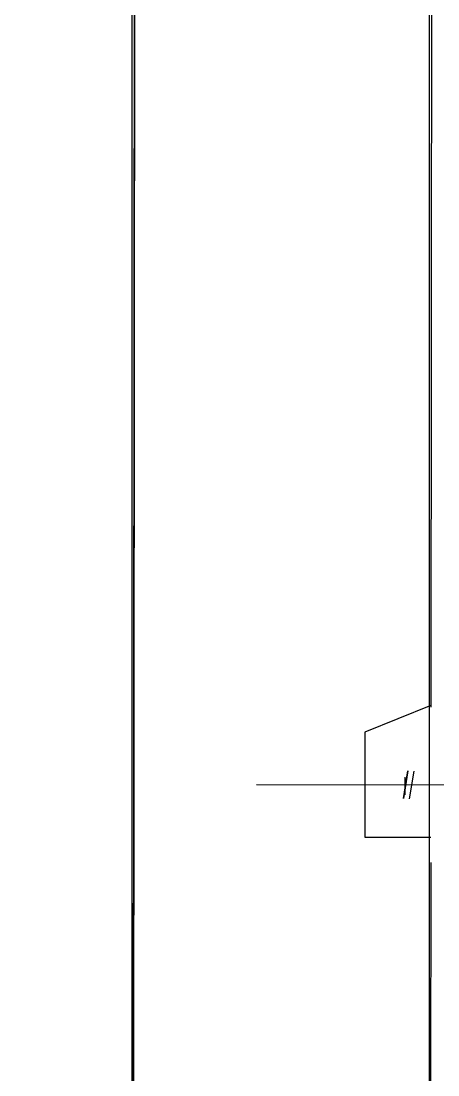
# Model space of a CAD drawing. Header units: millimetres. Extents: x -957 to 3394, y -3 to 3008.
# Drawn here: x 391.05 to 401.98, y 2176.99 to 2204.62 of the extents above; entities that cross this region are included whole.
import ezdxf

# ---------------------------------------------------------------- set-up
doc = ezdxf.new("R2010")
doc.units = ezdxf.units.MM
for name, color, linetype in [('PDF_0', 7, 'CONTINUOUS'), ('PDF_HATCH', 7, 'CONTINUOUS'), ('PDF_SHREM-CAD_6_CABLE', 7, 'CONTINUOUS'), ('PDF_WALL', 7, 'CONTINUOUS')]:
    doc.layers.add(name, color=color, linetype=linetype)

msp = doc.modelspace()

# ---------------------------------------------------------------- linework, layer by layer
at = {"layer": 'PDF_0'}
for points in [[(401.794, 2186.669), (400.063, 2185.973), (400.061, 2183.22), (401.791, 2183.218)], [(397.222, 2184.599), (661.252, 2184.373)]]:
    msp.add_lwpolyline(points, dxfattribs=at)
at = {"layer": 'PDF_HATCH'}
msp.add_lwpolyline([(401.194, 2184.963), (401.075, 2184.237)], close=True, dxfattribs=at)
for points in [[(401.234, 2184.227), (401.352, 2184.953)], [(401.118, 2184.331), (401.118, 2184.791)]]:
    msp.add_lwpolyline(points, dxfattribs=at)
at = {"layer": 'PDF_SHREM-CAD_6_CABLE'}
msp.add_lwpolyline([(24.238, 2644.217), (230.941, 2644.04), (230.592, 2236.068), (394.049, 2235.928), (393.81, 1955.896)], dxfattribs=at)
at = {"layer": 'PDF_WALL'}
for points in [[(401.75, 2246.495), (401.75, 2176.555)], [(393.958, 2235.987), (393.958, 2176.561)], [(393.998, 2176.539), (394.049, 2235.928), (401.836, 2235.921), (401.794, 2186.63)], [(401.791, 2182.559), (401.786, 2176.527)]]:
    msp.add_lwpolyline(points, dxfattribs=at)

doc.saveas('drawing.dxf')
